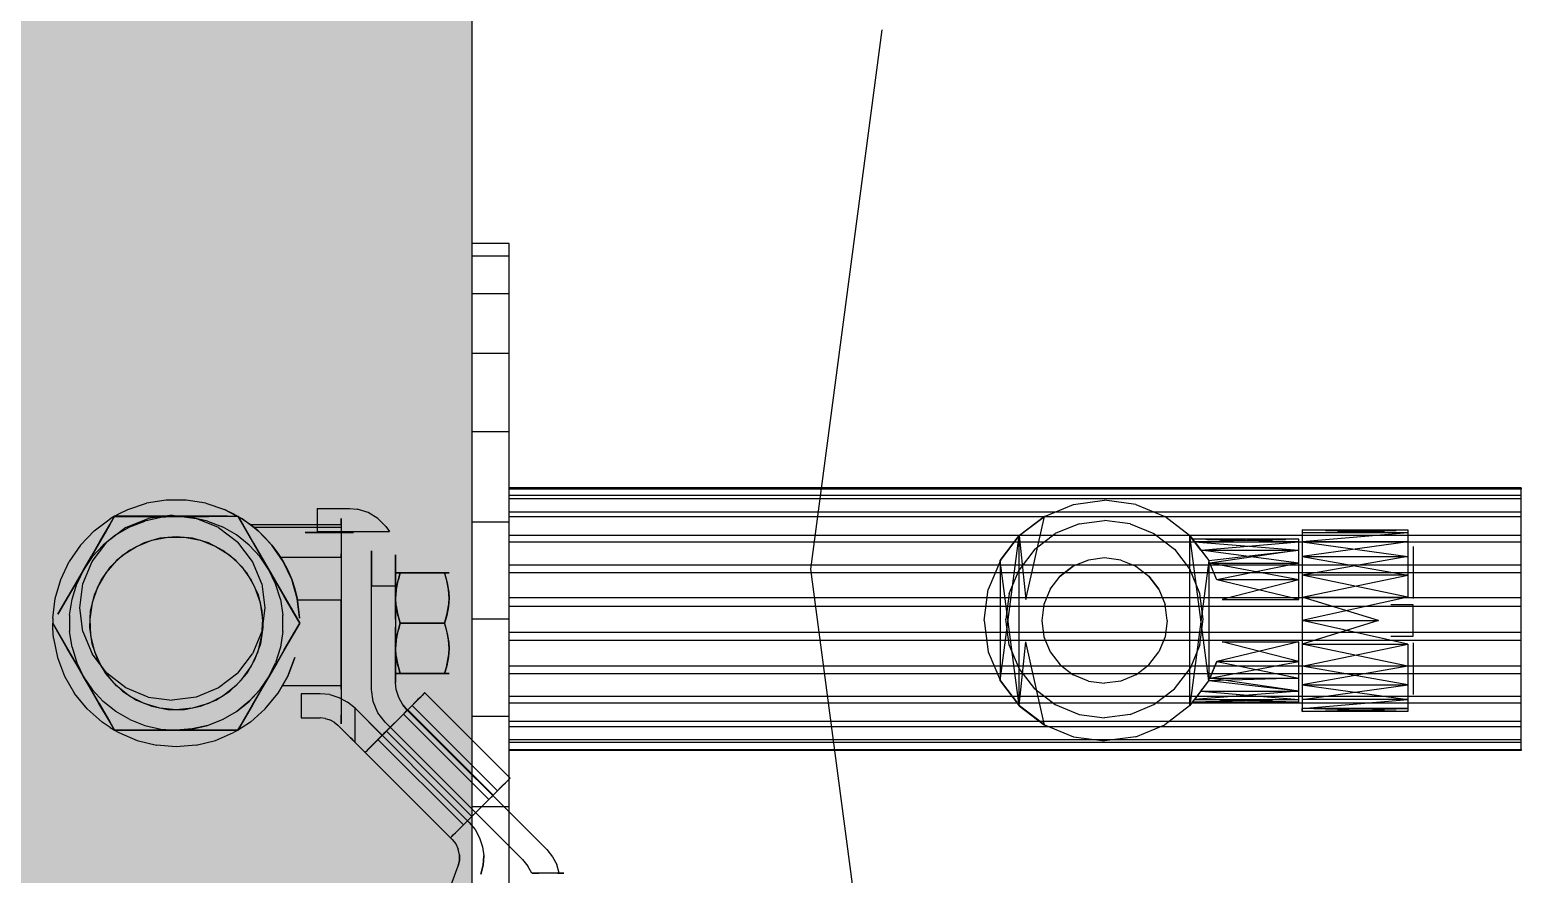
# Model space of a CAD drawing. Header units: inches. Extents: x 0 to 54693, y 0 to 31146.
# Drawn here: x 47717.4 to 47838.2, y 14847.9 to 14916.3 of the extents above; entities that cross this region are included whole.
import ezdxf

# ---------------------------------------------------------------- set-up
doc = ezdxf.new("R2010")
doc.units = ezdxf.units.IN
doc.header["$MEASUREMENT"] = 0
doc.layers.add('Added', color=3, linetype='Continuous')

msp = doc.modelspace()

# ---------------------------------------------------------------- linework, layer by layer
at = {"layer": 'Added', "linetype": 'Continuous', "lineweight": -2, "ltscale": 0.18}
for p, q in [((47753.23, 11123.32), (47753.23, 15998.33)), ((47753.23, 14668.53), (47753.23, 15068.53)), ((47786.42, 14916.29), (47780.64, 14872.58)), ((47753.23, 14838.08), (47753.23, 14898.98)), ((47756.23, 14898.98), (47753.23, 14898.98)), ((47756.23, 14838.08), (47756.23, 14898.98)), ((47756.23, 14897.94), (47753.23, 14897.94)), ((47756.23, 14894.9), (47753.23, 14894.9)), ((47756.23, 14890.06), (47753.23, 14890.06)), ((47753.23, 14883.75), (47756.23, 14883.75)), ((47728.43, 14878.18), (47726.84, 14877.92)), ((47730.05, 14878.18), (47728.43, 14878.18)), ((47731.64, 14877.92), (47730.05, 14878.18)), ((47838.23, 14879.18), (47756.23, 14879.18)), ((47756.23, 14879.09), (47756.23, 14879.18)), ((47756.23, 14879.18), (47756.23, 14879.09)), ((47756.23, 14879.09), (47838.23, 14879.09)), ((47838.23, 14878.54), (47756.23, 14878.54)), ((47838.23, 14878.28), (47756.23, 14878.28)), ((47801.95, 14877.82), (47804.47, 14878.16)), ((47806.99, 14877.82), (47804.47, 14878.16)), ((47838.23, 14857.88), (47838.23, 14879.18)), ((47838.23, 14879.09), (47838.23, 14879.18)), ((47838.23, 14879.18), (47838.23, 14879.09)), ((47724.23, 14876.87), (47724.59, 14877.06)), ((47724.59, 14877.06), (47725.32, 14877.41)), ((47725.32, 14877.41), (47726.84, 14877.92)), ((47728.92, 14876.96), (47726.98, 14876.7)), ((47728.92, 14876.96), (47730.86, 14876.7)), ((47731.64, 14877.92), (47733.16, 14877.41)), ((47733.16, 14877.41), (47733.89, 14877.06)), ((47734.59, 14876.66), (47733.16, 14877.41)), ((47733.16, 14877.41), (47734.53, 14876.69)), ((47734.53, 14876.69), (47733.16, 14877.41)), ((47733.89, 14877.06), (47734.59, 14876.66)), ((47740.67, 14877.49), (47740.67, 14875.62)), ((47740.67, 14877.49), (47743.27, 14877.49)), ((47743.27, 14877.49), (47743.9, 14877.44)), ((47744.79, 14877.18), (47743.9, 14877.44)), ((47745.58, 14876.7), (47744.79, 14877.18)), ((47756.23, 14877.22), (47838.23, 14877.22)), ((47799.6, 14876.85), (47801.95, 14877.82)), ((47806.99, 14877.82), (47809.34, 14876.85)), ((47723.61, 14875.78), (47720.48, 14870.36)), ((47722.6, 14875.69), (47723.89, 14876.66)), ((47722.99, 14874.7), (47724.23, 14876.87)), ((47722.99, 14874.7), (47723.82, 14876.14)), ((47723.82, 14876.14), (47722.99, 14874.7)), ((47723.06, 14874.82), (47723.82, 14876.14)), ((47723.82, 14876.14), (47723.06, 14874.82)), ((47723.82, 14876.14), (47723.61, 14875.78)), ((47725.17, 14875.95), (47723.62, 14874.76)), ((47724.23, 14876.87), (47723.82, 14876.14)), ((47724.23, 14876.87), (47723.89, 14876.66)), ((47724.24, 14876.86), (47724.23, 14876.87)), ((47724.23, 14876.87), (47734.25, 14876.87)), ((47731.74, 14876.87), (47724.23, 14876.87)), ((47724.23, 14876.87), (47724.24, 14876.86)), ((47725.08, 14876.86), (47724.24, 14876.86)), ((47724.24, 14876.86), (47725.08, 14876.86)), ((47724.35, 14875.35), (47725.49, 14876.01)), ((47726.59, 14876.86), (47725.08, 14876.86)), ((47725.08, 14876.86), (47726.59, 14876.86)), ((47725.17, 14875.95), (47726.98, 14876.7)), ((47725.49, 14876.01), (47726.71, 14876.48)), ((47727.97, 14876.86), (47726.59, 14876.86)), ((47726.59, 14876.86), (47727.97, 14876.86)), ((47727.99, 14876.77), (47726.71, 14876.48)), ((47729.24, 14876.86), (47727.97, 14876.86)), ((47727.97, 14876.86), (47729.24, 14876.86)), ((47729.24, 14876.86), (47727.99, 14876.77)), ((47730.51, 14876.86), (47729.24, 14876.86)), ((47730.49, 14876.77), (47729.24, 14876.86)), ((47729.24, 14876.86), (47730.51, 14876.86)), ((47731.77, 14876.48), (47730.49, 14876.77)), ((47731.89, 14876.86), (47730.51, 14876.86)), ((47730.51, 14876.86), (47731.89, 14876.86)), ((47732.67, 14875.95), (47730.86, 14876.7)), ((47733.4, 14876.87), (47731.74, 14876.87)), ((47731.77, 14876.48), (47732.99, 14876.01)), ((47731.89, 14876.86), (47733.4, 14876.87)), ((47733.4, 14876.86), (47731.89, 14876.86)), ((47732.67, 14875.95), (47734.23, 14874.76)), ((47734.13, 14875.35), (47732.99, 14876.01)), ((47734.24, 14876.86), (47733.4, 14876.86)), ((47734.25, 14876.87), (47734.24, 14876.86)), ((47738, 14870.37), (47734.24, 14876.87)), ((47734.24, 14876.87), (47734.24, 14876.86)), ((47734.24, 14876.86), (47734.66, 14876.14)), ((47734.25, 14876.87), (47735.49, 14874.7)), ((47734.66, 14876.14), (47734.25, 14876.87)), ((47734.59, 14876.66), (47735.26, 14876.2)), ((47735.88, 14875.69), (47734.59, 14876.66)), ((47735.88, 14875.69), (47734.59, 14876.66)), ((47735.42, 14874.82), (47734.66, 14876.14)), ((47734.66, 14876.14), (47735.5, 14874.7)), ((47734.66, 14876.14), (47735.42, 14874.82)), ((47735.49, 14874.7), (47734.66, 14876.14)), ((47735.88, 14875.69), (47735.26, 14876.2)), ((47735.26, 14876.2), (47742.6, 14876.2)), ((47735.26, 14876.2), (47735.88, 14875.69)), ((47742.6, 14875.96), (47735.56, 14875.96)), ((47735.56, 14875.96), (47735.88, 14875.69)), ((47742.6, 14876.68), (47742.6, 14876.69)), ((47742.6, 14876.69), (47742.6, 14876.66)), ((47742.6, 14876.61), (47742.6, 14876.68)), ((47742.6, 14876.66), (47742.6, 14876.59)), ((47742.6, 14876.51), (47742.6, 14876.61)), ((47742.6, 14876.59), (47742.6, 14876.47)), ((47742.6, 14876.37), (47742.6, 14876.51)), ((47742.6, 14876.47), (47742.6, 14876.32)), ((47742.6, 14876.2), (47742.6, 14876.37)), ((47742.6, 14876.32), (47742.6, 14876.15)), ((47742.6, 14876.2), (47742.6, 14870.07)), ((47742.6, 14876.15), (47742.6, 14875.96)), ((47742.6, 14875.96), (47742.6, 14873.56)), ((47746.23, 14876.05), (47745.58, 14876.7)), ((47746.23, 14876.05), (47746.52, 14875.62)), ((47753.23, 14876.41), (47756.23, 14876.41)), ((47838.23, 14876.81), (47756.23, 14876.81)), ((47797.56, 14875.31), (47799.59, 14876.86)), ((47799.6, 14876.85), (47797.58, 14875.3)), ((47798.09, 14870.12), (47799.59, 14876.86)), ((47802.4, 14876.26), (47800.47, 14875.46)), ((47802.4, 14876.26), (47804.47, 14876.53)), ((47806.54, 14876.26), (47804.47, 14876.53)), ((47806.54, 14876.26), (47808.47, 14875.46)), ((47811.36, 14875.3), (47809.34, 14876.85)), ((47820.49, 14875.77), (47820.49, 14861.04)), ((47820.49, 14875.52), (47829.05, 14875.77)), ((47829.05, 14875.52), (47820.49, 14875.77)), ((47820.49, 14875.77), (47829.05, 14875.77)), ((47829.05, 14875.77), (47829.05, 14870.31)), ((47719.86, 14869.28), (47722.99, 14874.7)), ((47721.49, 14874.53), (47720.57, 14873.2)), ((47721.49, 14874.53), (47722.6, 14875.69)), ((47722.37, 14873.63), (47723.06, 14874.82)), ((47723.06, 14874.82), (47722.37, 14873.63)), ((47722.43, 14873.21), (47723.62, 14874.76)), ((47722.44, 14873.57), (47723.33, 14874.53)), ((47724.35, 14875.35), (47723.33, 14874.53)), ((47726.63, 14874.71), (47725.45, 14874.1)), ((47726.03, 14874.43), (47727.26, 14874.93)), ((47727.91, 14875.08), (47726.63, 14874.71)), ((47727.26, 14874.93), (47728.57, 14875.18)), ((47729.24, 14875.21), (47727.91, 14875.08)), ((47728.57, 14875.18), (47729.91, 14875.18)), ((47730.57, 14875.08), (47729.24, 14875.21)), ((47729.91, 14875.18), (47731.22, 14874.93)), ((47731.85, 14874.71), (47730.57, 14875.08)), ((47731.22, 14874.93), (47732.45, 14874.43)), ((47733.03, 14874.1), (47731.85, 14874.71)), ((47735.15, 14874.53), (47734.13, 14875.35)), ((47735.42, 14873.21), (47734.23, 14874.76)), ((47735.15, 14874.53), (47736.04, 14873.57)), ((47736.04, 14873.57), (47735.15, 14874.53)), ((47736.11, 14873.63), (47735.42, 14874.82)), ((47735.42, 14874.82), (47736.11, 14873.63)), ((47735.5, 14874.7), (47739.25, 14868.2)), ((47736.46, 14875.13), (47735.88, 14875.69)), ((47735.88, 14875.69), (47736.99, 14874.53)), ((47735.88, 14875.69), (47736.46, 14875.13)), ((47736.99, 14874.53), (47736.46, 14875.13)), ((47736.46, 14875.13), (47736.99, 14874.53)), ((47737.48, 14873.88), (47736.99, 14874.53)), ((47736.99, 14874.53), (47737.7, 14873.56)), ((47736.99, 14874.53), (47737.48, 14873.88)), ((47737.91, 14873.2), (47736.99, 14874.53)), ((47736.99, 14874.53), (47737.51, 14873.83)), ((47737.51, 14873.83), (47736.99, 14874.53)), ((47737.91, 14873.2), (47736.99, 14874.53)), ((47739.7, 14875.54), (47739.69, 14875.54)), ((47739.69, 14875.54), (47739.71, 14875.54)), ((47739.77, 14875.54), (47739.7, 14875.54)), ((47739.71, 14875.54), (47739.72, 14875.54)), ((47739.72, 14875.54), (47739.8, 14875.54)), ((47739.88, 14875.54), (47739.77, 14875.54)), ((47739.8, 14875.54), (47739.93, 14875.54)), ((47740.03, 14875.54), (47739.88, 14875.54)), ((47739.93, 14875.54), (47740.09, 14875.54)), ((47740.07, 14875.54), (47740.03, 14875.54)), ((47740.23, 14875.54), (47740.07, 14875.54)), ((47740.09, 14875.54), (47740.29, 14875.54)), ((47740.28, 14875.54), (47740.23, 14875.54)), ((47740.43, 14875.54), (47740.28, 14875.54)), ((47740.29, 14875.54), (47740.53, 14875.54)), ((47740.67, 14875.54), (47740.43, 14875.54)), ((47740.53, 14875.54), (47740.67, 14875.54)), ((47740.67, 14875.62), (47746.52, 14875.62)), ((47740.67, 14875.54), (47743.6, 14875.54)), ((47838.23, 14875.31), (47756.23, 14875.31)), ((47838.23, 14874.77), (47756.23, 14874.77)), ((47796.01, 14863.52), (47797.56, 14875.31)), ((47796.01, 14873.29), (47797.56, 14875.31)), ((47796.03, 14873.28), (47797.58, 14875.3)), ((47797.56, 14861.5), (47797.56, 14875.31)), ((47797.56, 14875.31), (47798.09, 14870.12)), ((47798.81, 14874.19), (47800.47, 14875.46)), ((47808.47, 14875.46), (47810.13, 14874.19)), ((47811.36, 14875.3), (47811.76, 14874.79)), ((47811.76, 14874.79), (47811.36, 14875.3)), ((47811.36, 14875.3), (47812.91, 14873.28)), ((47811.38, 14861.5), (47811.38, 14875.31)), ((47811.38, 14875.31), (47812.93, 14873.29)), ((47812.93, 14863.52), (47811.38, 14875.31)), ((47820.22, 14875.01), (47811.59, 14875.01)), ((47820.22, 14874.79), (47811.59, 14875.01)), ((47811.76, 14874.79), (47811.59, 14875.01)), ((47820.22, 14875.01), (47811.76, 14874.79)), ((47811.76, 14874.79), (47820.22, 14874.79)), ((47812.26, 14874.13), (47811.76, 14874.79)), ((47811.76, 14874.79), (47820.22, 14874.13)), ((47811.76, 14874.79), (47812.91, 14873.28)), ((47812.26, 14874.13), (47820.22, 14874.79)), ((47820.22, 14870.12), (47820.22, 14875.01)), ((47829.05, 14875.52), (47820.49, 14875.52)), ((47829.05, 14875.52), (47820.49, 14874.79)), ((47829.05, 14874.79), (47820.49, 14873.62)), ((47820.49, 14874.79), (47829.05, 14873.62)), ((47829.05, 14874.79), (47820.49, 14874.79)), ((47721.74, 14872.53), (47722.37, 14873.63)), ((47722.37, 14873.63), (47721.74, 14872.53)), ((47721.74, 14872.53), (47722.44, 14873.57)), ((47722.44, 14873.57), (47721.74, 14872.53)), ((47723.94, 14872.79), (47724.9, 14873.71)), ((47725.45, 14874.1), (47724.4, 14873.27)), ((47724.9, 14873.71), (47726.03, 14874.43)), ((47732.45, 14874.43), (47733.58, 14873.71)), ((47734.08, 14873.27), (47733.03, 14874.1)), ((47733.58, 14873.71), (47734.54, 14872.79)), ((47736.04, 14873.57), (47736.74, 14872.53)), ((47736.74, 14872.53), (47736.04, 14873.57)), ((47736.74, 14872.53), (47736.11, 14873.63)), ((47736.11, 14873.63), (47736.75, 14872.53)), ((47737.53, 14873.81), (47737.48, 14873.88)), ((47737.48, 14873.88), (47737.91, 14873.2)), ((47737.91, 14873.2), (47737.53, 14873.81)), ((47737.7, 14873.56), (47742.6, 14873.56)), ((47742.6, 14873.81), (47742.6, 14873.83)), ((47742.6, 14873.83), (47742.6, 14873.63)), ((47742.6, 14873.56), (47742.6, 14873.81)), ((47742.6, 14873.63), (47742.6, 14873.2)), ((47745.07, 14873.9), (47745.07, 14874.07)), ((47745.07, 14874.07), (47745.07, 14873.71)), ((47745.07, 14873.64), (47745.07, 14873.9)), ((47745.07, 14873.71), (47745.07, 14873.49)), ((47745.07, 14873.47), (47745.07, 14873.64)), ((47745.07, 14873.49), (47745.07, 14873.34)), ((47745.07, 14873.36), (47745.07, 14873.47)), ((47745.07, 14873.2), (47745.07, 14873.36)), ((47745.07, 14873.34), (47745.07, 14873.12)), ((47747.02, 14873.71), (47747.02, 14873.74)), ((47747.02, 14873.74), (47747.02, 14873.64)), ((47747.02, 14873.49), (47747.02, 14873.71)), ((47747.02, 14873.64), (47747.02, 14873.47)), ((47747.02, 14873.34), (47747.02, 14873.49)), ((47747.02, 14873.47), (47747.02, 14873.36)), ((47747.02, 14873.36), (47747.02, 14873.2)), ((47747.02, 14873.12), (47747.02, 14873.34)), ((47798.81, 14874.19), (47797.54, 14872.53)), ((47804.47, 14873.49), (47803.16, 14873.31)), ((47805.78, 14873.31), (47804.47, 14873.49)), ((47810.13, 14874.19), (47811.4, 14872.53)), ((47812.26, 14874.13), (47812.91, 14873.28)), ((47820.22, 14873.08), (47812.26, 14874.13)), ((47812.26, 14874.13), (47820.22, 14874.13)), ((47812.91, 14873.28), (47820.22, 14874.13)), ((47820.22, 14874.13), (47813, 14873.08)), ((47820.49, 14873.62), (47829.05, 14872.09)), ((47820.49, 14873.62), (47829.05, 14873.62)), ((47829.05, 14873.62), (47820.49, 14872.09)), ((47829.49, 14874.41), (47829.49, 14870.2)), ((47719.88, 14871.75), (47720.57, 14873.2)), ((47721.1, 14871.43), (47721.74, 14872.53)), ((47721.74, 14872.53), (47721.1, 14871.43)), ((47721.19, 14871.4), (47721.74, 14872.53)), ((47721.74, 14872.53), (47721.19, 14871.4)), ((47721.68, 14871.4), (47722.43, 14873.21)), ((47723.53, 14872.27), (47722.86, 14871.11)), ((47723.17, 14871.7), (47723.94, 14872.79)), ((47724.4, 14873.27), (47723.53, 14872.27)), ((47734.95, 14872.27), (47734.08, 14873.27)), ((47734.54, 14872.79), (47735.31, 14871.7)), ((47735.62, 14871.11), (47734.95, 14872.27)), ((47736.17, 14871.4), (47735.42, 14873.21)), ((47737.38, 14871.43), (47736.74, 14872.53)), ((47736.74, 14872.53), (47737.29, 14871.4)), ((47737.29, 14871.4), (47736.74, 14872.53)), ((47736.75, 14872.53), (47737.38, 14871.43)), ((47738.28, 14872.49), (47737.91, 14873.2)), ((47737.91, 14873.2), (47738.28, 14872.49)), ((47738.6, 14871.75), (47737.91, 14873.2)), ((47738.6, 14871.75), (47737.91, 14873.2)), ((47737.91, 14873.2), (47738.6, 14871.75)), ((47738.6, 14871.75), (47738.28, 14872.49)), ((47738.28, 14872.49), (47738.6, 14871.75)), ((47742.6, 14873.2), (47742.6, 14872.58)), ((47742.6, 14872.58), (47742.6, 14871.77)), ((47745.07, 14872.94), (47745.07, 14873.2)), ((47745.07, 14873.12), (47745.07, 14872.77)), ((47745.07, 14872.59), (47745.07, 14872.94)), ((47745.07, 14872.77), (47745.07, 14872.32)), ((47745.07, 14872.17), (47745.07, 14872.59)), ((47745.07, 14872.32), (47745.07, 14871.78)), ((47745.07, 14871.7), (47745.07, 14872.17)), ((47747.02, 14873.2), (47747.02, 14872.94)), ((47747.02, 14872.77), (47747.02, 14873.12)), ((47747.02, 14872.94), (47747.02, 14872.59)), ((47747.02, 14872.32), (47747.02, 14872.77)), ((47747.02, 14872.59), (47747.02, 14872.17)), ((47747.02, 14871.78), (47747.02, 14872.32)), ((47747.02, 14872.27), (47747.02, 14872.27)), ((47747.02, 14872.27), (47747.02, 14872.23)), ((47747.02, 14872.22), (47747.02, 14872.27)), ((47747.06, 14872.27), (47747.02, 14872.27)), ((47747.02, 14872.27), (47747.05, 14872.27)), ((47747.02, 14872.23), (47747.02, 14872.21)), ((47747.02, 14872.21), (47747.02, 14872.22)), ((47747.02, 14872.09), (47747.02, 14872.21)), ((47747.02, 14872.21), (47747.02, 14872.1)), ((47747.02, 14872.17), (47747.02, 14871.7)), ((47747.05, 14872.27), (47747.06, 14872.27)), ((47747.07, 14872.27), (47747.06, 14872.27)), ((47747.06, 14872.27), (47747.16, 14872.27)), ((47747.2, 14872.27), (47747.07, 14872.27)), ((47747.16, 14872.27), (47747.25, 14872.27)), ((47747.24, 14872.27), (47747.2, 14872.27)), ((47747.39, 14872.27), (47747.24, 14871.76)), ((47747.39, 14872.27), (47747.24, 14872.27)), ((47747.25, 14871.77), (47747.39, 14872.28)), ((47747.25, 14872.27), (47747.39, 14872.27)), ((47750.98, 14872.27), (47747.39, 14872.27)), ((47750.98, 14872.28), (47747.39, 14872.27)), ((47747.39, 14872.28), (47750.98, 14872.28)), ((47747.39, 14872.27), (47750.98, 14872.27)), ((47751.13, 14871.76), (47750.98, 14872.27)), ((47751.13, 14872.27), (47750.98, 14872.28)), ((47750.98, 14872.28), (47751.12, 14871.77)), ((47750.98, 14872.27), (47751.12, 14872.27)), ((47751.12, 14872.27), (47751.21, 14872.27)), ((47751.17, 14872.27), (47751.13, 14872.27)), ((47751.3, 14872.27), (47751.17, 14872.27)), ((47751.21, 14872.27), (47751.3, 14872.27)), ((47751.35, 14872.27), (47751.3, 14872.27)), ((47751.3, 14872.27), (47751.33, 14872.27)), ((47751.33, 14872.27), (47751.35, 14872.27)), ((47756.23, 14872.94), (47838.23, 14872.94)), ((47756.23, 14872.31), (47838.23, 14872.31)), ((47780.64, 14872.58), (47786.42, 14828.87)), ((47796.03, 14873.28), (47795.05, 14870.93)), ((47796.01, 14873.29), (47796.01, 14863.52)), ((47797.56, 14861.5), (47796.01, 14873.29)), ((47796.74, 14870.6), (47797.54, 14872.53)), ((47801.93, 14872.81), (47800.88, 14872)), ((47800.88, 14872), (47801.93, 14872.81)), ((47803.16, 14873.31), (47801.93, 14872.81)), ((47805.78, 14873.31), (47807.01, 14872.81)), ((47807.01, 14872.81), (47808.06, 14872)), ((47812.93, 14873.29), (47811.38, 14861.5)), ((47812.2, 14870.6), (47811.4, 14872.53)), ((47812.93, 14873.29), (47812.93, 14863.52)), ((47820.22, 14871.71), (47813, 14873.08)), ((47813.56, 14871.71), (47813, 14873.08)), ((47813, 14873.08), (47820.22, 14873.08)), ((47820.22, 14873.08), (47813.56, 14871.71)), ((47719.43, 14870.2), (47719.88, 14871.75)), ((47720.41, 14870.24), (47721.1, 14871.43)), ((47721.1, 14871.43), (47720.41, 14870.24)), ((47720.8, 14870.15), (47721.19, 14871.4)), ((47721.42, 14869.46), (47721.68, 14871.4)), ((47722.86, 14871.11), (47722.42, 14869.85)), ((47722.61, 14870.49), (47723.17, 14871.7)), ((47735.31, 14871.7), (47735.87, 14870.49)), ((47736.06, 14869.85), (47735.62, 14871.11)), ((47736.17, 14871.4), (47736.42, 14869.46)), ((47737.68, 14870.15), (47737.29, 14871.4)), ((47738.07, 14870.24), (47737.38, 14871.43)), ((47737.38, 14871.43), (47738.07, 14870.24)), ((47738.86, 14870.98), (47738.6, 14871.75)), ((47739.05, 14870.2), (47738.6, 14871.75)), ((47738.6, 14871.75), (47738.86, 14870.98)), ((47739.05, 14870.2), (47738.6, 14871.75)), ((47738.6, 14871.75), (47738.6, 14871.75)), ((47739.04, 14870.2), (47738.86, 14870.98)), ((47738.86, 14870.98), (47739.05, 14870.2)), ((47742.6, 14871.77), (47742.6, 14870.82)), ((47745.07, 14871.78), (47745.07, 14871.21)), ((47745.07, 14871.21), (47745.07, 14871.7)), ((47747.02, 14871.21), (47745.07, 14871.21)), ((47745.07, 14862.82), (47745.07, 14871.21)), ((47747.02, 14872.1), (47747.02, 14871.87)), ((47747.02, 14871.86), (47747.02, 14872.09)), ((47747.02, 14871.87), (47747.02, 14871.58)), ((47747.02, 14871.56), (47747.02, 14871.86)), ((47747.02, 14871.21), (47747.02, 14871.78)), ((47747.02, 14871.7), (47747.02, 14871.21)), ((47747.02, 14871.58), (47747.02, 14871.2)), ((47747.02, 14871.46), (47747.02, 14871.56)), ((47747.02, 14871.18), (47747.02, 14871.46)), ((47747.02, 14871.21), (47747.02, 14863.4)), ((47747.02, 14871.2), (47747.02, 14870.78)), ((47747.02, 14870.73), (47747.02, 14871.18)), ((47747.06, 14870.86), (47747.16, 14871.46)), ((47747.07, 14870.92), (47747.06, 14870.86)), ((47747.2, 14871.64), (47747.07, 14870.92)), ((47747.16, 14871.46), (47747.25, 14871.77)), ((47747.24, 14871.76), (47747.2, 14871.64)), ((47751.12, 14871.77), (47751.21, 14871.46)), ((47751.17, 14871.64), (47751.13, 14871.76)), ((47751.3, 14870.93), (47751.17, 14871.64)), ((47751.21, 14871.46), (47751.3, 14870.86)), ((47751.35, 14870.24), (47751.3, 14870.93)), ((47794.72, 14868.41), (47795.05, 14870.93)), ((47800.07, 14870.95), (47799.56, 14869.72)), ((47800.07, 14870.95), (47800.88, 14872)), ((47808.06, 14872), (47808.87, 14870.95)), ((47808.87, 14870.95), (47808.06, 14872)), ((47808.87, 14870.95), (47809.38, 14869.72)), ((47820.22, 14871.71), (47813.56, 14871.71)), ((47820.22, 14870.12), (47813.56, 14871.71)), ((47820.22, 14871.71), (47813.99, 14870.12)), ((47820.49, 14870.31), (47829.05, 14872.09)), ((47829.05, 14872.09), (47820.49, 14872.09)), ((47829.05, 14870.31), (47820.49, 14872.09)), ((47719.24, 14868.6), (47719.43, 14870.2)), ((47720.48, 14870.36), (47719.65, 14868.92)), ((47719.65, 14868.92), (47720.41, 14870.24)), ((47720.41, 14870.24), (47719.65, 14868.92)), ((47720.6, 14868.85), (47720.8, 14870.15)), ((47722.42, 14869.85), (47722.23, 14868.53)), ((47722.3, 14869.2), (47722.61, 14870.49)), ((47735.87, 14870.49), (47736.18, 14869.2)), ((47736.25, 14868.53), (47736.06, 14869.85)), ((47737.68, 14870.15), (47737.88, 14868.85)), ((47738.83, 14868.93), (47738, 14870.37)), ((47738.83, 14868.92), (47738.07, 14870.24)), ((47738.07, 14870.24), (47738.83, 14868.93)), ((47739.07, 14870.07), (47739.04, 14870.2)), ((47739.24, 14868.65), (47739.05, 14870.2)), ((47739.05, 14870.2), (47739.24, 14868.6)), ((47742.6, 14870.07), (47739.07, 14870.07)), ((47742.6, 14870.82), (47742.6, 14869.77)), ((47742.6, 14870.05), (47742.6, 14870.07)), ((47742.6, 14870), (47742.6, 14870.05)), ((47742.6, 14869.91), (47742.6, 14870)), ((47742.6, 14869.8), (47742.6, 14869.91)), ((47742.6, 14869.66), (47742.6, 14869.8)), ((47742.6, 14869.77), (47742.6, 14868.65)), ((47747.06, 14870.86), (47747.02, 14870.24)), ((47747.02, 14870.78), (47747.02, 14870.32)), ((47747.02, 14870.32), (47747.05, 14870.77)), ((47747.02, 14870.24), (47747.02, 14870.73)), ((47747.02, 14870.32), (47747.02, 14870.24)), ((47747.02, 14870.24), (47747.02, 14870.32)), ((47747.02, 14870.16), (47747.02, 14870.24)), ((47747.02, 14870.24), (47747.02, 14869.7)), ((47747.02, 14870.24), (47747.02, 14870.16)), ((47747.06, 14869.61), (47747.02, 14870.24)), ((47747.02, 14869.64), (47747.02, 14870.16)), ((47747.02, 14870.16), (47747.05, 14869.7)), ((47747.02, 14869.7), (47747.02, 14869.12)), ((47747.05, 14870.77), (47747.06, 14870.86)), ((47747.05, 14869.7), (47747.06, 14869.61)), ((47751.3, 14870.86), (47751.33, 14870.71)), ((47751.35, 14870.24), (47751.3, 14869.55)), ((47751.3, 14869.61), (47751.33, 14869.76)), ((47751.33, 14870.71), (47751.35, 14870.24)), ((47751.33, 14869.76), (47751.35, 14870.24)), ((47838.23, 14870.26), (47756.23, 14870.26)), ((47796.74, 14870.6), (47796.47, 14868.53)), ((47799.56, 14869.72), (47799.39, 14868.41)), ((47809.55, 14868.41), (47809.38, 14869.72)), ((47812.47, 14868.53), (47812.2, 14870.6)), ((47813.99, 14870.12), (47820.22, 14870.12)), ((47820.49, 14870.31), (47829.05, 14870.31)), ((47826.66, 14868.41), (47820.49, 14870.31)), ((47829.05, 14870.31), (47820.49, 14868.41)), ((47719.24, 14868.6), (47719.23, 14868.2)), ((47719.65, 14868.92), (47719.86, 14869.28)), ((47720.6, 14868.85), (47720.6, 14867.54)), ((47721.68, 14867.52), (47721.42, 14869.46)), ((47722.23, 14867.86), (47722.3, 14869.2)), ((47722.23, 14868.53), (47722.3, 14867.2)), ((47736.42, 14869.46), (47736.17, 14867.52)), ((47736.18, 14869.2), (47736.25, 14867.86)), ((47736.18, 14867.2), (47736.25, 14868.53)), ((47737.88, 14867.54), (47737.88, 14868.85)), ((47739.25, 14868.2), (47738.83, 14868.92)), ((47739.24, 14868.6), (47739.24, 14868.65)), ((47742.6, 14869.5), (47742.6, 14869.66)), ((47742.6, 14869.34), (47742.6, 14869.5)), ((47742.6, 14867.06), (47742.6, 14869.34)), ((47742.6, 14868.65), (47742.6, 14867.51)), ((47747.02, 14869.59), (47747.02, 14869.64)), ((47747.02, 14869.08), (47747.02, 14869.59)), ((47747.02, 14869.12), (47747.02, 14868.51)), ((47747.02, 14868.49), (47747.02, 14869.08)), ((47747.06, 14869.61), (47747.16, 14869.02)), ((47747.07, 14869.55), (47747.06, 14869.61)), ((47747.2, 14868.83), (47747.07, 14869.55)), ((47747.16, 14869.02), (47747.25, 14868.7)), ((47747.24, 14868.71), (47747.2, 14868.83)), ((47747.39, 14868.2), (47747.24, 14868.71)), ((47747.25, 14868.7), (47747.39, 14868.2)), ((47751.13, 14868.71), (47750.98, 14868.2)), ((47750.98, 14868.2), (47751.12, 14868.7)), ((47751.12, 14868.7), (47751.21, 14869.01)), ((47751.17, 14868.83), (47751.13, 14868.71)), ((47751.3, 14869.55), (47751.17, 14868.83)), ((47751.21, 14869.01), (47751.3, 14869.61)), ((47756.23, 14868.53), (47753.23, 14868.53)), ((47756.23, 14869.59), (47838.23, 14869.59)), ((47796.74, 14866.46), (47796.47, 14868.53)), ((47812.2, 14866.46), (47812.47, 14868.53)), ((47829.49, 14869.68), (47827.68, 14869.68)), ((47829.49, 14867.14), (47829.49, 14869.68)), ((47719.65, 14867.47), (47719.23, 14868.2)), ((47719.23, 14868.2), (47719.23, 14868.2)), ((47719.23, 14868.2), (47724.24, 14859.53)), ((47722.98, 14861.7), (47719.23, 14868.2)), ((47719.23, 14868.2), (47719.23, 14868.2)), ((47719.23, 14868.2), (47719.65, 14867.47)), ((47719.24, 14867.79), (47719.23, 14868.2)), ((47719.3, 14866.99), (47719.24, 14867.79)), ((47720.41, 14866.16), (47719.65, 14867.47)), ((47719.65, 14867.47), (47720.41, 14866.16)), ((47720.8, 14866.25), (47720.6, 14867.54)), ((47721.68, 14867.52), (47722.43, 14865.71)), ((47722.42, 14866.54), (47722.23, 14867.86)), ((47736.17, 14867.52), (47735.42, 14865.71)), ((47735.5, 14861.7), (47739.25, 14868.2)), ((47736.25, 14867.86), (47736.06, 14866.54)), ((47737.88, 14867.54), (47737.68, 14866.25)), ((47739.25, 14868.2), (47738, 14866.03)), ((47738, 14866.03), (47738.83, 14867.47)), ((47738.83, 14867.47), (47738, 14866.03)), ((47738.83, 14867.47), (47738.07, 14866.16)), ((47738.07, 14866.16), (47738.83, 14867.47)), ((47739.25, 14868.2), (47738.83, 14867.47)), ((47738.83, 14867.47), (47739.25, 14868.2)), ((47739.25, 14868.2), (47739.25, 14868.2)), ((47739.25, 14868.2), (47739.25, 14868.2)), ((47742.6, 14867.51), (47742.6, 14866.4)), ((47747.02, 14867.91), (47747.02, 14867.32)), ((47747.02, 14867.28), (47747.02, 14867.88)), ((47747.02, 14867.32), (47747.02, 14866.8)), ((47747.02, 14866.8), (47747.02, 14867.28)), ((47747.06, 14866.78), (47747.16, 14867.38)), ((47747.2, 14867.56), (47747.07, 14866.84)), ((47747.16, 14867.38), (47747.25, 14867.69)), ((47747.24, 14867.68), (47747.2, 14867.56)), ((47747.39, 14868.2), (47747.24, 14867.68)), ((47747.25, 14867.69), (47747.39, 14868.2)), ((47747.39, 14868.2), (47750.98, 14868.2)), ((47750.98, 14868.2), (47747.39, 14868.2)), ((47747.39, 14868.2), (47750.98, 14868.2)), ((47750.98, 14868.2), (47747.39, 14868.2)), ((47751.13, 14867.68), (47750.98, 14868.2)), ((47750.98, 14868.2), (47751.12, 14867.69)), ((47751.12, 14867.69), (47751.21, 14867.38)), ((47751.17, 14867.56), (47751.13, 14867.68)), ((47751.3, 14866.85), (47751.17, 14867.56)), ((47751.21, 14867.38), (47751.3, 14866.78)), ((47756.23, 14867.47), (47838.23, 14867.47)), ((47794.72, 14868.41), (47795.05, 14865.88)), ((47799.39, 14868.41), (47799.56, 14867.09)), ((47799.39, 14868.41), (47799.56, 14867.09)), ((47809.55, 14868.41), (47809.38, 14867.09)), ((47809.55, 14868.41), (47809.38, 14867.09)), ((47829.05, 14866.5), (47820.49, 14868.41)), ((47820.49, 14868.41), (47826.66, 14868.41)), ((47826.66, 14868.41), (47820.49, 14866.5)), ((47719.3, 14866.99), (47719.62, 14865.41)), ((47721.1, 14864.96), (47720.41, 14866.16)), ((47720.41, 14866.16), (47721.1, 14864.96)), ((47720.8, 14866.25), (47721.19, 14865)), ((47722.3, 14867.2), (47722.61, 14865.9)), ((47722.86, 14865.28), (47722.42, 14866.54)), ((47736.06, 14866.54), (47735.62, 14865.28)), ((47735.87, 14865.9), (47736.18, 14867.2)), ((47737.68, 14866.25), (47737.29, 14865)), ((47738.07, 14866.16), (47737.38, 14864.96)), ((47737.38, 14864.96), (47738.07, 14866.16)), ((47742.6, 14866.89), (47742.6, 14867.06)), ((47742.6, 14866.74), (47742.6, 14866.89)), ((47742.6, 14866.6), (47742.6, 14866.74)), ((47742.6, 14866.48), (47742.6, 14866.6)), ((47742.6, 14866.39), (47742.6, 14866.48)), ((47742.6, 14866.4), (47742.6, 14866.38)), ((47742.6, 14866.34), (47742.6, 14866.39)), ((47742.6, 14866.38), (47742.6, 14866.3)), ((47742.6, 14866.32), (47742.6, 14866.34)), ((47742.6, 14865.24), (47742.6, 14866.32)), ((47742.6, 14866.3), (47742.6, 14866.19)), ((47742.6, 14866.19), (47742.6, 14866.04)), ((47747.02, 14866.8), (47747.02, 14866.75)), ((47747.02, 14866.7), (47747.02, 14866.8)), ((47747.06, 14866.78), (47747.02, 14866.16)), ((47747.02, 14866.75), (47747.02, 14866.24)), ((47747.02, 14866.16), (47747.02, 14866.7)), ((47747.02, 14866.24), (47747.05, 14866.7)), ((47747.02, 14866.24), (47747.02, 14866.16)), ((47747.02, 14866.16), (47747.02, 14866.24)), ((47747.02, 14866.16), (47747.02, 14865.66)), ((47747.02, 14866.08), (47747.02, 14866.16)), ((47747.02, 14866.16), (47747.02, 14866.08)), ((47747.06, 14865.54), (47747.02, 14866.16)), ((47747.02, 14865.62), (47747.02, 14866.08)), ((47747.02, 14866.08), (47747.05, 14865.62)), ((47747.05, 14866.7), (47747.06, 14866.78)), ((47747.07, 14866.84), (47747.06, 14866.78)), ((47751.35, 14866.16), (47751.3, 14866.85)), ((47751.3, 14866.78), (47751.33, 14866.63)), ((47751.35, 14866.16), (47751.3, 14865.47)), ((47751.33, 14866.63), (47751.35, 14866.16)), ((47751.33, 14865.68), (47751.35, 14866.16)), ((47838.23, 14866.8), (47756.23, 14866.8)), ((47797.54, 14864.53), (47796.74, 14866.46)), ((47797.56, 14861.5), (47798.09, 14866.7)), ((47799.59, 14859.95), (47798.09, 14866.7)), ((47799.56, 14867.09), (47800.07, 14865.87)), ((47809.38, 14867.09), (47808.87, 14865.87)), ((47812.2, 14866.46), (47811.4, 14864.53)), ((47820.22, 14866.7), (47813.56, 14865.11)), ((47820.22, 14865.11), (47813.99, 14866.7)), ((47813.99, 14866.7), (47820.22, 14866.7)), ((47820.22, 14862.03), (47820.22, 14866.7)), ((47820.49, 14864.72), (47829.05, 14866.5)), ((47820.49, 14866.5), (47829.05, 14866.5)), ((47829.05, 14864.72), (47820.49, 14866.5)), ((47827.68, 14867.14), (47829.49, 14867.14)), ((47829.05, 14866.5), (47829.05, 14861.04)), ((47829.49, 14866.62), (47829.49, 14862.41)), ((47719.62, 14865.41), (47720.2, 14863.91)), ((47721.73, 14863.86), (47721.1, 14864.96)), ((47721.1, 14864.96), (47721.74, 14863.86)), ((47721.19, 14865), (47721.74, 14863.86)), ((47723.62, 14864.15), (47722.43, 14865.71)), ((47722.61, 14865.9), (47723.17, 14864.69)), ((47723.53, 14864.13), (47722.86, 14865.28)), ((47734.23, 14864.15), (47735.42, 14865.71)), ((47738, 14866.03), (47734.25, 14859.53)), ((47735.62, 14865.28), (47734.95, 14864.13)), ((47735.31, 14864.69), (47735.87, 14865.9)), ((47736.74, 14863.86), (47737.29, 14865)), ((47736.74, 14863.86), (47737.38, 14864.96)), ((47737.38, 14864.96), (47736.75, 14863.86)), ((47738.85, 14865.41), (47738.28, 14863.91)), ((47738.28, 14863.91), (47738.86, 14865.41)), ((47738.86, 14865.41), (47738.85, 14865.41)), ((47742.6, 14866.04), (47742.6, 14865.86)), ((47742.6, 14865.86), (47742.6, 14865.67)), ((47742.6, 14865.67), (47742.6, 14863.87)), ((47742.6, 14864.29), (47742.6, 14865.24)), ((47747.02, 14865.66), (47747.02, 14865.58)), ((47747.02, 14865.19), (47747.02, 14865.62)), ((47747.02, 14865.58), (47747.02, 14865.22)), ((47747.02, 14865.22), (47747.02, 14864.83)), ((47747.02, 14864.82), (47747.02, 14865.19)), ((47747.05, 14865.62), (47747.06, 14865.54)), ((47747.06, 14865.54), (47747.16, 14864.94)), ((47747.07, 14865.47), (47747.06, 14865.54)), ((47747.2, 14864.76), (47747.07, 14865.47)), ((47747.16, 14864.94), (47747.25, 14864.63)), ((47751.13, 14864.64), (47751.21, 14864.93)), ((47751.3, 14865.47), (47751.17, 14864.75)), ((47751.21, 14864.93), (47751.3, 14865.54)), ((47751.3, 14865.54), (47751.33, 14865.68)), ((47795.05, 14865.88), (47796.03, 14863.53)), ((47800.07, 14865.87), (47800.88, 14864.82)), ((47800.07, 14865.87), (47800.88, 14864.82)), ((47808.06, 14864.82), (47808.87, 14865.87)), ((47808.06, 14864.82), (47808.87, 14865.87)), ((47813.56, 14865.11), (47813, 14863.74)), ((47813, 14863.74), (47813.56, 14865.11)), ((47813, 14863.74), (47820.22, 14865.11)), ((47820.22, 14865.11), (47813.56, 14865.11)), ((47813.56, 14865.11), (47820.22, 14863.74)), ((47720.2, 14863.91), (47721, 14862.51)), ((47722.37, 14862.77), (47721.73, 14863.86)), ((47722.44, 14862.82), (47721.74, 14863.86)), ((47721.74, 14863.86), (47722.44, 14862.82)), ((47721.74, 14863.86), (47722.37, 14862.77)), ((47723.17, 14864.69), (47723.94, 14863.6)), ((47724.4, 14863.12), (47723.53, 14864.13)), ((47725.17, 14862.96), (47723.62, 14864.15)), ((47734.23, 14864.15), (47732.67, 14862.96)), ((47734.95, 14864.13), (47734.08, 14863.12)), ((47734.54, 14863.6), (47735.31, 14864.69)), ((47736.74, 14863.86), (47736.04, 14862.83)), ((47736.04, 14862.82), (47736.74, 14863.86)), ((47736.75, 14863.86), (47736.11, 14862.77)), ((47736.12, 14862.77), (47736.74, 14863.86)), ((47738.28, 14863.91), (47737.48, 14862.51)), ((47737.48, 14862.51), (47738.28, 14863.91)), ((47742.6, 14863.52), (47742.6, 14864.29)), ((47742.6, 14863.87), (47742.6, 14863.71)), ((47742.6, 14863.71), (47742.6, 14863.56)), ((47747.02, 14864.83), (47747.02, 14864.53)), ((47747.02, 14864.52), (47747.02, 14864.82)), ((47747.02, 14864.53), (47747.02, 14864.31)), ((47747.02, 14864.3), (47747.02, 14864.52)), ((47747.02, 14864.31), (47747.02, 14864.18)), ((47747.02, 14864.19), (47747.02, 14864.3)), ((47747.02, 14864.16), (47747.02, 14864.19)), ((47747.02, 14864.18), (47747.02, 14864.17)), ((47747.02, 14864.17), (47747.02, 14863.4)), ((47747.02, 14864.12), (47747.02, 14864.16)), ((47747.02, 14863.4), (47747.02, 14864.12)), ((47747.06, 14864.12), (47747.02, 14864.12)), ((47747.02, 14864.12), (47747.05, 14864.12)), ((47747.05, 14864.12), (47747.06, 14864.12)), ((47747.06, 14864.12), (47747.16, 14864.12)), ((47747.07, 14864.12), (47747.06, 14864.12)), ((47747.2, 14864.12), (47747.07, 14864.12)), ((47747.16, 14864.12), (47747.25, 14864.12)), ((47747.24, 14864.63), (47747.2, 14864.76)), ((47747.24, 14864.12), (47747.2, 14864.12)), ((47747.39, 14864.12), (47747.24, 14864.63)), ((47747.39, 14864.12), (47747.24, 14864.12)), ((47747.25, 14864.63), (47747.39, 14864.12)), ((47747.25, 14864.12), (47747.39, 14864.12)), ((47747.39, 14864.12), (47750.98, 14864.12)), ((47747.39, 14864.12), (47750.98, 14864.12)), ((47750.98, 14864.12), (47747.39, 14864.12)), ((47750.98, 14864.12), (47747.39, 14864.12)), ((47750.98, 14864.12), (47751.13, 14864.64)), ((47751.13, 14864.63), (47750.98, 14864.12)), ((47750.98, 14864.12), (47751.12, 14864.12)), ((47751.13, 14864.12), (47750.98, 14864.12)), ((47751.12, 14864.12), (47751.21, 14864.12)), ((47751.17, 14864.75), (47751.13, 14864.63)), ((47751.17, 14864.12), (47751.13, 14864.12)), ((47751.3, 14864.12), (47751.17, 14864.12)), ((47751.21, 14864.12), (47751.3, 14864.12)), ((47751.3, 14864.12), (47751.33, 14864.12)), ((47751.35, 14864.12), (47751.3, 14864.12)), ((47751.33, 14864.12), (47751.35, 14864.12)), ((47756.23, 14864.75), (47838.23, 14864.75)), ((47756.23, 14864.13), (47838.23, 14864.13)), ((47798.81, 14862.87), (47797.54, 14864.53)), ((47800.88, 14864.82), (47801.93, 14864.01)), ((47803.16, 14863.5), (47801.93, 14864.01)), ((47807.01, 14864.01), (47805.78, 14863.5)), ((47807.01, 14864.01), (47808.06, 14864.82)), ((47810.13, 14862.87), (47811.4, 14864.53)), ((47820.22, 14863.74), (47812.91, 14863.53)), ((47820.22, 14862.69), (47813, 14863.74)), ((47813, 14863.74), (47820.22, 14863.74)), ((47829.05, 14863.2), (47820.49, 14864.72)), ((47829.05, 14864.72), (47820.49, 14863.2)), ((47829.05, 14864.72), (47820.49, 14864.72)), ((47722.02, 14861.26), (47721, 14862.51)), ((47723.06, 14861.57), (47722.37, 14862.77)), ((47722.37, 14862.77), (47723.06, 14861.57)), ((47723.33, 14861.86), (47722.44, 14862.82)), ((47722.44, 14862.82), (47723.33, 14861.86)), ((47723.94, 14863.6), (47724.9, 14862.68)), ((47725.45, 14862.3), (47724.4, 14863.12)), ((47724.9, 14862.68), (47726.03, 14861.96)), ((47726.98, 14862.21), (47725.17, 14862.96)), ((47732.67, 14862.96), (47730.86, 14862.21)), ((47732.45, 14861.96), (47733.58, 14862.68)), ((47734.08, 14863.12), (47733.03, 14862.3)), ((47733.58, 14862.68), (47734.54, 14863.6)), ((47735.15, 14861.86), (47736.04, 14862.82)), ((47736.04, 14862.83), (47735.16, 14861.87)), ((47736.11, 14862.77), (47735.42, 14861.57)), ((47735.43, 14861.59), (47736.12, 14862.77)), ((47736.46, 14861.26), (47737.48, 14862.51)), ((47737.88, 14863.14), (47742.6, 14863.14)), ((47740.9, 14862.49), (47739.36, 14862.49)), ((47739.36, 14862.49), (47739.36, 14860.53)), ((47741.68, 14862.41), (47740.9, 14862.49)), ((47742.6, 14863.56), (47742.6, 14863.42)), ((47742.6, 14862.96), (47742.6, 14863.52)), ((47742.6, 14863.42), (47742.6, 14863.3)), ((47742.6, 14863.3), (47742.6, 14863.21)), ((47742.6, 14863.21), (47742.6, 14863.16)), ((47742.6, 14863.16), (47742.6, 14863.14)), ((47742.6, 14863.14), (47742.6, 14862.87)), ((47742.6, 14862.86), (47742.6, 14862.96)), ((47742.6, 14862.87), (47742.6, 14860.78)), ((47744.55, 14857.73), (47749.39, 14862.57)), ((47749.39, 14862.57), (47744.55, 14857.73)), ((47745.19, 14861.85), (47745.07, 14862.82)), ((47747.07, 14862.84), (47747.02, 14863.4)), ((47747.27, 14862.18), (47747.07, 14862.84)), ((47749.39, 14862.57), (47748.01, 14861.19)), ((47749.29, 14862.47), (47749.16, 14862.35)), ((47749.25, 14862.43), (47749.36, 14862.54)), ((47749.36, 14862.55), (47749.29, 14862.47)), ((47749.39, 14862.57), (47749.36, 14862.55)), ((47749.36, 14862.54), (47749.39, 14862.57)), ((47756.31, 14855.65), (47749.39, 14862.57)), ((47796.01, 14863.52), (47797.56, 14861.5)), ((47796.03, 14863.53), (47797.58, 14861.51)), ((47798.81, 14862.87), (47800.47, 14861.6)), ((47803.16, 14863.5), (47804.47, 14863.33)), ((47805.78, 14863.5), (47804.47, 14863.33)), ((47808.47, 14861.6), (47810.13, 14862.87)), ((47811.38, 14861.5), (47812.93, 14863.52)), ((47820.22, 14862.69), (47811.76, 14862.03)), ((47812.26, 14862.69), (47811.76, 14862.03)), ((47812.26, 14862.69), (47812.91, 14863.53)), ((47812.26, 14862.69), (47820.22, 14862.69)), ((47812.26, 14862.69), (47820.22, 14862.03)), ((47820.22, 14862.69), (47812.91, 14863.53)), ((47820.49, 14863.2), (47829.05, 14862.03)), ((47820.49, 14863.2), (47829.05, 14863.2)), ((47820.49, 14862.03), (47829.05, 14863.2)), ((47723.23, 14860.19), (47722.02, 14861.26)), ((47723.82, 14860.26), (47722.98, 14861.7)), ((47724.23, 14859.53), (47722.99, 14861.7)), ((47722.99, 14861.7), (47723.82, 14860.26)), ((47723.82, 14860.26), (47723.06, 14861.57)), ((47723.06, 14861.57), (47723.82, 14860.26)), ((47724.35, 14861.04), (47723.33, 14861.86)), ((47726.63, 14861.69), (47725.45, 14862.3)), ((47726.03, 14861.96), (47727.26, 14861.47)), ((47727.91, 14861.31), (47726.63, 14861.69)), ((47726.98, 14862.21), (47728.92, 14861.96)), ((47727.26, 14861.47), (47728.57, 14861.21)), ((47729.24, 14861.18), (47727.91, 14861.31)), ((47730.86, 14862.21), (47728.92, 14861.96)), ((47730.57, 14861.31), (47729.24, 14861.18)), ((47729.91, 14861.21), (47731.22, 14861.47)), ((47731.85, 14861.69), (47730.57, 14861.31)), ((47731.22, 14861.47), (47732.45, 14861.96)), ((47733.03, 14862.3), (47731.85, 14861.69)), ((47734.13, 14861.04), (47735.15, 14861.86)), ((47735.16, 14861.87), (47734.15, 14861.05)), ((47734.67, 14860.26), (47735.5, 14861.7)), ((47735.42, 14861.57), (47734.67, 14860.26)), ((47734.68, 14860.28), (47735.43, 14861.59)), ((47735.25, 14860.19), (47736.46, 14861.26)), ((47741.68, 14862.41), (47742.43, 14862.18)), ((47742.43, 14862.18), (47743.12, 14861.81)), ((47743.73, 14861.32), (47743.12, 14861.81)), ((47752.99, 14852.05), (47743.73, 14861.32)), ((47743.73, 14861.32), (47743.75, 14861.29)), ((47743.75, 14861.29), (47743.73, 14861.32)), ((47743.73, 14861.32), (47745.93, 14859.11)), ((47743.75, 14858.53), (47743.75, 14861.29)), ((47745.57, 14860.95), (47745.19, 14861.85)), ((47748.35, 14861.54), (47745.58, 14858.77)), ((47747.6, 14861.58), (47747.27, 14862.18)), ((47747.96, 14861.14), (47747.6, 14861.58)), ((47747.6, 14861.58), (47747.96, 14861.14)), ((47748.35, 14861.54), (47748.62, 14861.8)), ((47748.58, 14861.77), (47748.35, 14861.54)), ((47748.35, 14861.54), (47755.27, 14854.62)), ((47748.8, 14861.99), (47748.58, 14861.77)), ((47748.62, 14861.8), (47748.87, 14862.06)), ((47749, 14862.18), (47748.8, 14861.99)), ((47748.87, 14862.06), (47749.09, 14862.27)), ((47749.16, 14862.35), (47749, 14862.18)), ((47749.09, 14862.27), (47749.25, 14862.43)), ((47756.23, 14862.29), (47838.23, 14862.29)), ((47756.23, 14861.75), (47838.23, 14861.75)), ((47797.56, 14861.5), (47799.59, 14859.95)), ((47799.6, 14859.96), (47797.58, 14861.51)), ((47800.47, 14861.6), (47802.4, 14860.8)), ((47806.54, 14860.8), (47808.47, 14861.6)), ((47811.36, 14861.51), (47809.34, 14859.96)), ((47820.22, 14862.03), (47811.59, 14861.8)), ((47811.59, 14861.8), (47811.76, 14862.03)), ((47811.59, 14861.8), (47820.22, 14861.8)), ((47811.76, 14862.03), (47820.22, 14862.03)), ((47820.22, 14861.8), (47811.76, 14862.03)), ((47820.22, 14861.8), (47820.22, 14862.03)), ((47820.49, 14861.29), (47829.05, 14862.03)), ((47829.05, 14862.03), (47820.49, 14862.03)), ((47829.05, 14861.29), (47820.49, 14861.29)), ((47820.49, 14861.04), (47829.05, 14861.29)), ((47820.49, 14861.04), (47820.49, 14861.29)), ((47829.05, 14861.04), (47820.49, 14861.29)), ((47723.89, 14859.74), (47723.23, 14860.19)), ((47724.24, 14859.53), (47723.82, 14860.26)), ((47723.82, 14860.26), (47724.23, 14859.53)), ((47725.49, 14860.39), (47724.35, 14861.04)), ((47725.49, 14860.39), (47726.71, 14859.91)), ((47728.57, 14861.21), (47729.91, 14861.21)), ((47731.77, 14859.91), (47732.99, 14860.39)), ((47733.02, 14860.4), (47731.81, 14859.92)), ((47732.99, 14860.39), (47734.13, 14861.04)), ((47734.15, 14861.05), (47733.02, 14860.4)), ((47734.24, 14859.53), (47734.68, 14860.28)), ((47735.25, 14860.19), (47734.59, 14859.74)), ((47739.36, 14860.53), (47740.9, 14860.53)), ((47741.3, 14860.49), (47740.9, 14860.53)), ((47741.3, 14860.49), (47741.68, 14860.38)), ((47742.03, 14860.19), (47741.68, 14860.38)), ((47742.03, 14860.19), (47742.34, 14859.93)), ((47742.6, 14860.78), (47742.6, 14860.65)), ((47742.6, 14860.65), (47742.6, 14860.78)), ((47742.6, 14860.65), (47742.6, 14860.48)), ((47742.6, 14860.48), (47742.6, 14860.65)), ((47742.6, 14860.48), (47742.6, 14860.32)), ((47742.6, 14860.32), (47742.6, 14860.48)), ((47742.6, 14860.32), (47742.6, 14860.2)), ((47742.6, 14860.2), (47742.6, 14860.32)), ((47742.6, 14860.2), (47742.6, 14860.1)), ((47742.6, 14860.1), (47742.6, 14860.2)), ((47742.6, 14860.1), (47742.6, 14860.05)), ((47742.6, 14860.05), (47742.6, 14860.1)), ((47742.6, 14860.05), (47742.6, 14860.04)), ((47742.6, 14860.04), (47742.6, 14860.05)), ((47746.17, 14860.17), (47745.57, 14860.95)), ((47746.17, 14860.17), (47757.3, 14849.04)), ((47746.28, 14859.46), (47747.66, 14860.84)), ((47747.75, 14860.93), (47747.66, 14860.84)), ((47747.66, 14860.84), (47747.74, 14860.92)), ((47754.58, 14853.92), (47747.66, 14860.84)), ((47747.74, 14860.92), (47747.81, 14860.99)), ((47747.83, 14861.02), (47747.75, 14860.93)), ((47747.81, 14860.99), (47747.88, 14861.06)), ((47747.91, 14861.09), (47747.83, 14861.02)), ((47747.88, 14861.06), (47747.93, 14861.11)), ((47747.96, 14861.14), (47747.91, 14861.09)), ((47747.93, 14861.11), (47747.97, 14861.16)), ((47747.99, 14861.18), (47747.96, 14861.14)), ((47747.96, 14861.14), (47759.26, 14849.85)), ((47747.97, 14861.16), (47748, 14861.18)), ((47748.01, 14861.19), (47747.99, 14861.18)), ((47748, 14861.18), (47748.01, 14861.19)), ((47748.01, 14861.19), (47754.93, 14854.27)), ((47756.23, 14860.65), (47753.23, 14860.65)), ((47756.23, 14860.25), (47838.23, 14860.25)), ((47802.4, 14860.8), (47804.47, 14860.53)), ((47806.54, 14860.8), (47804.47, 14860.53)), ((47829.05, 14861.04), (47820.49, 14861.04)), ((47723.89, 14859.74), (47724.23, 14859.53)), ((47731.74, 14859.53), (47724.23, 14859.53)), ((47724.23, 14859.53), (47724.24, 14859.53)), ((47724.23, 14859.53), (47724.59, 14859.33)), ((47724.24, 14859.53), (47724.24, 14859.53)), ((47724.24, 14859.53), (47725.08, 14859.53)), ((47724.59, 14859.33), (47726.07, 14858.7)), ((47726.59, 14859.53), (47725.08, 14859.53)), ((47725.08, 14859.53), (47726.74, 14859.53)), ((47725.08, 14859.53), (47726.59, 14859.53)), ((47727.97, 14859.53), (47726.59, 14859.53)), ((47726.59, 14859.53), (47727.97, 14859.53)), ((47726.71, 14859.91), (47727.99, 14859.62)), ((47726.74, 14859.53), (47734.25, 14859.53)), ((47729.24, 14859.53), (47727.97, 14859.53)), ((47727.97, 14859.53), (47729.24, 14859.53)), ((47727.99, 14859.62), (47729.24, 14859.53)), ((47730.54, 14859.63), (47729.24, 14859.53)), ((47729.24, 14859.53), (47730.49, 14859.62)), ((47730.51, 14859.53), (47729.24, 14859.53)), ((47729.24, 14859.53), (47730.55, 14859.53)), ((47730.49, 14859.62), (47731.77, 14859.91)), ((47731.89, 14859.53), (47730.51, 14859.53)), ((47731.81, 14859.92), (47730.54, 14859.63)), ((47730.55, 14859.53), (47731.93, 14859.53)), ((47733.44, 14859.53), (47731.74, 14859.53)), ((47734.25, 14859.53), (47731.74, 14859.53)), ((47731.74, 14859.53), (47733.44, 14859.53)), ((47733.4, 14859.53), (47731.89, 14859.53)), ((47731.93, 14859.53), (47733.44, 14859.53)), ((47732.41, 14858.7), (47733.89, 14859.33)), ((47734.24, 14859.53), (47733.4, 14859.53)), ((47733.44, 14859.53), (47734.25, 14859.53)), ((47734.25, 14859.53), (47733.89, 14859.33)), ((47734.25, 14859.53), (47734.24, 14859.53)), ((47734.25, 14859.53), (47734.24, 14859.53)), ((47734.59, 14859.74), (47734.25, 14859.53)), ((47744.55, 14857.73), (47742.34, 14859.93)), ((47742.34, 14859.93), (47751.61, 14850.67)), ((47743.46, 14858.82), (47743.36, 14858.92)), ((47743.36, 14858.92), (47743.46, 14858.82)), ((47745.93, 14859.11), (47744.55, 14857.73)), ((47744.55, 14857.73), (47745.93, 14859.11)), ((47745.93, 14859.11), (47745.94, 14859.12)), ((47745.94, 14859.12), (47745.93, 14859.11)), ((47745.94, 14859.12), (47745.96, 14859.15)), ((47745.96, 14859.15), (47745.94, 14859.12)), ((47745.96, 14859.15), (47746.01, 14859.19)), ((47746.01, 14859.19), (47745.96, 14859.15)), ((47746.01, 14859.19), (47746.06, 14859.24)), ((47746.06, 14859.24), (47746.01, 14859.19)), ((47746.06, 14859.24), (47746.13, 14859.31)), ((47746.13, 14859.31), (47746.06, 14859.24)), ((47746.13, 14859.31), (47746.2, 14859.38)), ((47746.2, 14859.38), (47746.13, 14859.31)), ((47746.2, 14859.38), (47746.28, 14859.46)), ((47746.28, 14859.46), (47746.2, 14859.38)), ((47746.28, 14859.46), (47753.2, 14852.54)), ((47753.2, 14852.54), (47746.28, 14859.46)), ((47756.23, 14859.84), (47838.23, 14859.84)), ((47799.6, 14859.96), (47801.95, 14858.99)), ((47801.95, 14858.99), (47804.47, 14858.66)), ((47806.99, 14858.99), (47804.47, 14858.66)), ((47806.99, 14858.99), (47809.34, 14859.96)), ((47726.07, 14858.7), (47727.63, 14858.32)), ((47729.24, 14858.19), (47727.63, 14858.32)), ((47730.85, 14858.32), (47729.24, 14858.19)), ((47730.85, 14858.32), (47732.41, 14858.7)), ((47743.55, 14858.72), (47743.46, 14858.82)), ((47743.46, 14858.82), (47743.55, 14858.72)), ((47743.64, 14858.64), (47743.55, 14858.72)), ((47743.55, 14858.72), (47743.64, 14858.64)), ((47743.7, 14858.58), (47743.64, 14858.64)), ((47743.64, 14858.64), (47743.7, 14858.58)), ((47743.74, 14858.54), (47743.7, 14858.58)), ((47743.7, 14858.58), (47743.74, 14858.54)), ((47743.75, 14858.53), (47743.74, 14858.54)), ((47743.74, 14858.54), (47743.75, 14858.53)), ((47744.55, 14857.73), (47744.58, 14857.77)), ((47744.57, 14857.76), (47744.55, 14857.73)), ((47744.65, 14857.83), (47744.57, 14857.76)), ((47744.58, 14857.77), (47744.69, 14857.87)), ((47744.77, 14857.96), (47744.65, 14857.83)), ((47744.69, 14857.87), (47744.85, 14858.03)), ((47744.94, 14858.12), (47744.77, 14857.96)), ((47744.85, 14858.03), (47745.07, 14858.25)), ((47745.13, 14858.32), (47744.94, 14858.12)), ((47745.07, 14858.25), (47745.32, 14858.5)), ((47745.35, 14858.54), (47745.13, 14858.32)), ((47745.32, 14858.5), (47745.58, 14858.77)), ((47745.58, 14858.77), (47745.35, 14858.54)), ((47745.58, 14858.77), (47752.51, 14851.85)), ((47756.23, 14858.78), (47838.23, 14858.78)), ((47838.23, 14858.52), (47756.23, 14858.52)), ((47756.23, 14857.97), (47838.23, 14857.97)), ((47756.23, 14857.88), (47756.23, 14857.97)), ((47838.23, 14857.88), (47756.23, 14857.88)), ((47838.23, 14857.88), (47838.23, 14857.97)), ((47838.23, 14857.97), (47838.23, 14857.88)), ((47751.47, 14850.81), (47756.31, 14855.65)), ((47756.31, 14855.65), (47751.47, 14850.81)), ((47754.93, 14854.27), (47756.31, 14855.65)), ((47755.72, 14855.07), (47755.92, 14855.26)), ((47756.01, 14855.35), (47755.79, 14855.13)), ((47755.92, 14855.26), (47756.08, 14855.43)), ((47756.17, 14855.51), (47756.01, 14855.35)), ((47756.08, 14855.43), (47756.21, 14855.55)), ((47756.28, 14855.62), (47756.17, 14855.51)), ((47756.21, 14855.55), (47756.29, 14855.63)), ((47756.31, 14855.65), (47756.28, 14855.62)), ((47756.29, 14855.63), (47756.31, 14855.65)), ((47754.58, 14853.92), (47754.67, 14854.01)), ((47754.66, 14854), (47754.58, 14853.92)), ((47754.73, 14854.07), (47754.66, 14854)), ((47754.67, 14854.01), (47754.75, 14854.1)), ((47754.8, 14854.14), (47754.73, 14854.07)), ((47754.75, 14854.1), (47754.83, 14854.17)), ((47754.85, 14854.19), (47754.8, 14854.14)), ((47754.83, 14854.17), (47754.88, 14854.22)), ((47754.89, 14854.24), (47754.85, 14854.19)), ((47754.88, 14854.22), (47754.92, 14854.26)), ((47754.92, 14854.26), (47754.89, 14854.24)), ((47754.92, 14854.26), (47754.93, 14854.27)), ((47754.93, 14854.27), (47754.92, 14854.26)), ((47755.54, 14854.88), (47755.27, 14854.62)), ((47755.27, 14854.62), (47755.5, 14854.85)), ((47755.5, 14854.85), (47755.72, 14855.07)), ((47755.79, 14855.13), (47755.54, 14854.88)), ((47753.2, 14852.54), (47754.58, 14853.92)), ((47756.23, 14853.31), (47753.23, 14853.31)), ((47752.85, 14852.19), (47751.47, 14850.81)), ((47752.24, 14851.58), (47751.99, 14851.33)), ((47752.05, 14851.4), (47752.27, 14851.62)), ((47752.51, 14851.85), (47752.24, 14851.58)), ((47752.27, 14851.62), (47752.51, 14851.85)), ((47752.85, 14852.19), (47752.86, 14852.2)), ((47752.86, 14852.2), (47752.85, 14852.19)), ((47752.85, 14852.19), (47752.99, 14852.05)), ((47752.99, 14852.05), (47752.85, 14852.19)), ((47752.86, 14852.2), (47752.89, 14852.23)), ((47752.89, 14852.23), (47752.86, 14852.2)), ((47752.89, 14852.23), (47752.93, 14852.27)), ((47752.93, 14852.27), (47752.89, 14852.23)), ((47752.93, 14852.27), (47752.98, 14852.32)), ((47752.98, 14852.32), (47752.93, 14852.27)), ((47752.98, 14852.32), (47753.05, 14852.39)), ((47753.05, 14852.39), (47752.98, 14852.32)), ((47752.99, 14852.05), (47753.47, 14851.47)), ((47753.05, 14852.39), (47753.12, 14852.46)), ((47753.12, 14852.46), (47753.05, 14852.39)), ((47753.12, 14852.46), (47753.2, 14852.54)), ((47753.2, 14852.54), (47753.12, 14852.46)), ((47751.5, 14850.84), (47751.47, 14850.81)), ((47751.47, 14850.81), (47751.49, 14850.84)), ((47751.61, 14850.67), (47751.47, 14850.81)), ((47751.49, 14850.84), (47751.57, 14850.91)), ((47751.61, 14850.95), (47751.5, 14850.84)), ((47751.57, 14850.91), (47751.69, 14851.04)), ((47751.77, 14851.11), (47751.61, 14850.95)), ((47751.61, 14850.67), (47751.89, 14850.31)), ((47751.69, 14851.04), (47751.86, 14851.2)), ((47751.99, 14851.33), (47751.77, 14851.11)), ((47751.86, 14851.2), (47752.05, 14851.4)), ((47753.47, 14851.47), (47753.83, 14850.81)), ((47753.83, 14850.81), (47754.07, 14850.09)), ((47751.89, 14850.31), (47752.09, 14849.89)), ((47752.19, 14849.44), (47752.09, 14849.89)), ((47752.19, 14848.98), (47752.19, 14849.44)), ((47752.19, 14849.44), (47752.19, 14848.98)), ((47754.07, 14850.09), (47754.16, 14849.34)), ((47754.16, 14849.34), (47754.11, 14848.59)), ((47754.11, 14848.59), (47754.16, 14849.34)), ((47759.26, 14849.85), (47759.72, 14849.28)), ((47759.72, 14849.28), (47760.07, 14848.64)), ((47750.93, 14845.38), (47752.08, 14848.53)), ((47752.08, 14848.53), (47752.19, 14848.98)), ((47752.19, 14848.98), (47752.08, 14848.53)), ((47754.11, 14848.59), (47753.92, 14847.86)), ((47753.92, 14847.86), (47754.11, 14848.59)), ((47757.3, 14849.04), (47757.73, 14848.52)), ((47758.06, 14847.94), (47757.73, 14848.52)), ((47760.28, 14847.94), (47760.07, 14848.64)), ((47760.28, 14847.94), (47758.06, 14847.94)), ((47758.1, 14847.94), (47758.09, 14847.94)), ((47758.09, 14847.94), (47758.1, 14847.94)), ((47758.12, 14847.94), (47758.1, 14847.94)), ((47758.1, 14847.94), (47758.12, 14847.94)), ((47758.15, 14847.94), (47758.12, 14847.94)), ((47758.12, 14847.94), (47758.15, 14847.94)), ((47758.19, 14847.94), (47758.15, 14847.94)), ((47758.15, 14847.94), (47758.19, 14847.94)), ((47758.24, 14847.94), (47758.19, 14847.94)), ((47758.19, 14847.94), (47758.24, 14847.94)), ((47758.3, 14847.94), (47758.24, 14847.94)), ((47758.24, 14847.94), (47758.3, 14847.94)), ((47758.37, 14847.94), (47758.3, 14847.94)), ((47758.3, 14847.94), (47758.37, 14847.94)), ((47758.37, 14847.94), (47758.45, 14847.94)), ((47758.45, 14847.94), (47758.37, 14847.94)), ((47758.45, 14847.94), (47758.52, 14847.94)), ((47758.52, 14847.94), (47758.45, 14847.94)), ((47758.52, 14847.94), (47758.62, 14847.94)), ((47758.62, 14847.94), (47758.52, 14847.94)), ((47760.13, 14847.94), (47760.23, 14847.94)), ((47760.23, 14847.94), (47760.13, 14847.94)), ((47760.23, 14847.94), (47760.31, 14847.94)), ((47760.31, 14847.94), (47760.23, 14847.94)), ((47760.31, 14847.94), (47760.38, 14847.94)), ((47760.38, 14847.94), (47760.31, 14847.94)), ((47760.38, 14847.94), (47760.45, 14847.94)), ((47760.45, 14847.94), (47760.38, 14847.94)), ((47760.45, 14847.94), (47760.51, 14847.94)), ((47760.51, 14847.94), (47760.45, 14847.94)), ((47760.51, 14847.94), (47760.56, 14847.94)), ((47760.56, 14847.94), (47760.51, 14847.94)), ((47760.56, 14847.94), (47760.6, 14847.94)), ((47760.6, 14847.94), (47760.56, 14847.94)), ((47760.6, 14847.94), (47760.64, 14847.94)), ((47760.64, 14847.94), (47760.6, 14847.94)), ((47760.64, 14847.94), (47760.65, 14847.94)), ((47760.65, 14847.94), (47760.64, 14847.94)), ((47760.65, 14847.94), (47760.66, 14847.94)), ((47760.66, 14847.94), (47760.65, 14847.94))]:
    msp.add_line(p, q, dxfattribs=at)
msp.add_solid([(47653.23, 15998.33), (47753.23, 15998.33), (47653.23, 9948.32), (47753.23, 9948.32)], dxfattribs=at)

doc.saveas('drawing.dxf')
